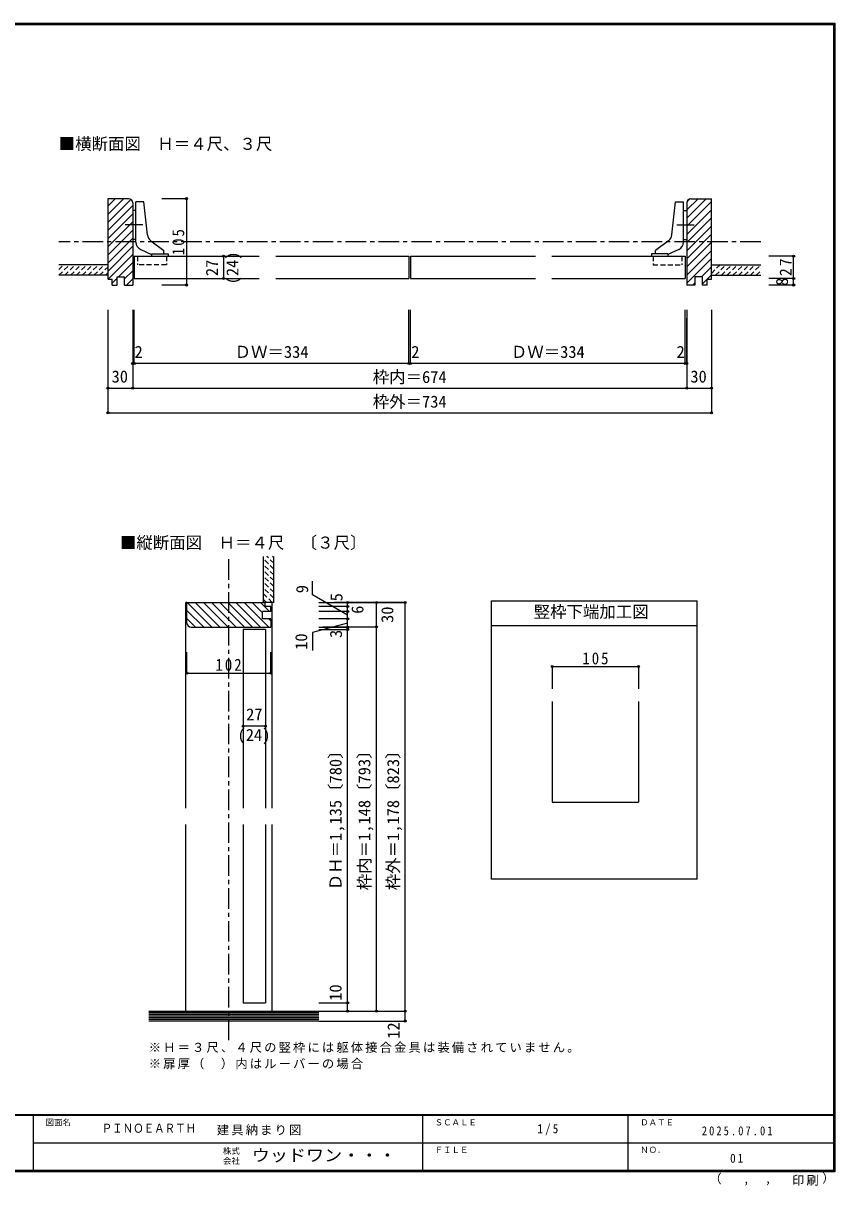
# Model space of a CAD drawing. Units: millimetres, scale not verified. Extents: x -973 to 977, y -718 to 696.
# Drawn here: x -10 to 977, y -718 to 696 of the extents above; entities that cross this region are included whole.
import ezdxf
from ezdxf.enums import TextEntityAlignment as Align

# ---------------------------------------------------------------- set-up
doc = ezdxf.new("R2010")
doc.units = ezdxf.units.MM
doc.header["$LTSCALE"] = 5
doc.header["$PDMODE"] = 32
doc.header["$PDSIZE"] = 2.5
doc.linetypes.add('CHAIN1', pattern=[8, 5, -1, 1, -1])
doc.linetypes.add('DASHED1', pattern=[1.8, 1.2, -0.6])
for name, color, linetype in [('0-0_補助線', 7, 'Continuous'), ('0-1_通り芯', 4, 'CHAIN1'), ('0-3_仕上げ', 2, 'Continuous'), ('0-4_枠', 3, 'Continuous'), ('0-6_扉', 6, 'Continuous'), ('0-7_金物', 7, 'Continuous'), ('0-A_文字', 7, 'Continuous'), ('0-B_寸法', 7, 'Continuous'), ('0-C_ハッチ', 4, 'Continuous'), ('F-1_枠', 6, 'Continuous'), ('F-A_文字', 7, 'Continuous')]:
    doc.layers.add(name, color=color, linetype=linetype)
doc.styles.add('ＭＳ ゴシック', font='')
doc.styles.get('ＭＳ ゴシック').set_extended_font_data('MS Gothic')

msp = doc.modelspace()

# ---------------------------------------------------------------- linework, layer by layer
at = {"layer": '0-0_補助線', "color": 3}
for p, q in [((559.146, -6.519), (809.146, -6.519)), ((559.146, -345.023), (559.146, -6.519)), ((809.146, -345.023), (809.146, -6.519)), ((559.146, -36.519), (809.146, -36.519)), ((737.831, -129.127), (737.831, -251.493)), ((809.146, -345.023), (559.146, -345.023))]:
    msp.add_line(p, q, dxfattribs=at)
at = {"layer": '0-0_補助線', "color": 4}
for p, q in [((632.831, -86.507), (737.831, -86.507)), ((632.831, -86.507), (632.831, -113.64)), ((737.831, -86.507), (737.831, -113.64))]:
    msp.add_line(p, q, dxfattribs=at)
at = {"layer": '0-0_補助線', "color": 3}
msp.add_lwpolyline([(632.831, -129.127), (632.831, -251.493), (737.831, -251.493)], dxfattribs=at)
at = {"layer": '0-0_補助線'}
for p in [(632.831, -86.507), (737.831, -86.507)]:
    msp.add_point(p, dxfattribs=at)
at = {"layer": '0-1_通り芯'}
for p, q in [((886.639, 430), (32.639, 430)), ((239.646, -540.964), (239.646, 47.5))]:
    msp.add_line(p, q, dxfattribs=at)
at = {"layer": '0-3_仕上げ'}
for p, q in [((92.639, 402), (32.639, 402)), ((826.639, 402), (886.639, 402)), ((92.639, 389.5), (32.639, 389.5)), ((826.639, 389.5), (886.639, 389.5)), ((281.646, -8.519), (281.646, 47.5)), ((294.146, -8.519), (294.146, 47.5)), ((294.146, -8.519), (281.646, -8.519)), ((142.146, -505.5), (349.146, -505.5)), ((349.146, -517.5), (142.146, -517.5))]:
    msp.add_line(p, q, dxfattribs=at)
at = {"layer": '0-3_仕上げ', "color": 7}
for p, q in [((349.146, -507.5), (142.146, -507.5)), ((349.146, -509.5), (142.146, -509.5)), ((349.146, -511.5), (142.146, -511.5)), ((349.146, -513.5), (142.146, -513.5)), ((349.146, -515.5), (142.146, -515.5))]:
    msp.add_line(p, q, dxfattribs=at)
at = {"layer": '0-4_枠'}
for p, q in [((92.639, 384.5), (92.639, 482.592)), ((117.639, 482.5), (92.639, 482.5)), ((801.639, 482.5), (826.639, 482.5)), ((826.639, 384.5), (826.639, 482.5)), ((122.639, 477.5), (122.639, 377.5)), ((796.639, 477.5), (796.639, 377.5)), ((92.639, 384.5), (97.639, 384.5)), ((97.639, 377.5), (97.639, 384.5)), ((103.639, 387.5), (112.639, 387.5)), ((103.639, 377.5), (103.639, 387.5)), ((112.639, 377.5), (112.639, 387.5)), ((806.639, 387.5), (806.639, 377.5)), ((815.639, 387.5), (806.639, 387.5)), ((815.639, 377.5), (815.639, 387.5)), ((821.639, 384.5), (826.639, 384.5)), ((821.639, 377.5), (821.639, 384.5)), ((97.639, 377.5), (103.639, 377.5)), ((112.639, 377.5), (122.639, 377.5)), ((806.639, 377.5), (796.639, 377.5)), ((821.639, 377.5), (815.639, 377.5)), ((188.646, -33.519), (188.646, -8.519)), ((188.646, -8.519), (283.646, -8.519)), ((283.646, -13.519), (283.646, -8.519)), ((290.646, -13.519), (283.646, -13.519)), ((290.646, -19.519), (290.646, -13.519)), ((290.646, -19.519), (280.646, -19.519)), ((280.646, -28.519), (280.646, -19.519)), ((193.646, -38.519), (290.646, -38.519)), ((290.646, -28.519), (280.646, -28.519)), ((290.646, -28.519), (290.646, -38.519))]:
    msp.add_line(p, q, dxfattribs=at)
at = {"layer": '0-4_枠', "color": 4}
for p, q in [((188.646, -8.519), (187.146, -8.519)), ((187.146, -258.509), (187.146, -8.519)), ((292.146, -8.519), (283.646, -8.519)), ((292.146, -258.509), (292.146, -8.519)), ((187.146, -505.5), (187.146, -278.509)), ((292.146, -505.5), (292.146, -278.509))]:
    msp.add_line(p, q, dxfattribs=at)
at = {"layer": '0-4_枠'}
for centre, start, end in [((117.639, 477.5), 0, 90), ((801.639, 477.5), 90, 180), ((193.646, -33.519), 180, 270)]:
    msp.add_arc(centre, 5, start, end, dxfattribs=at)
at = {"layer": '0-6_扉'}
for p, q in [((124.639, 412.5), (276.639, 412.5)), ((124.639, 412.5), (124.639, 385.5)), ((296.639, 412.5), (458.639, 412.5)), ((458.639, 412.5), (458.639, 385.5)), ((460.639, 412.5), (612.639, 412.5)), ((460.639, 412.5), (460.639, 385.5)), ((632.639, 412.5), (794.639, 412.5)), ((794.639, 412.5), (794.639, 385.5)), ((124.639, 385.5), (276.639, 385.5)), ((296.639, 385.5), (458.639, 385.5)), ((460.639, 385.5), (612.639, 385.5)), ((632.639, 385.5), (794.639, 385.5)), ((284.146, -41.519), (257.146, -41.519)), ((257.146, -41.519), (257.146, -258.509)), ((284.146, -41.519), (284.146, -258.509)), ((257.146, -278.509), (257.146, -495.5)), ((284.146, -278.509), (284.146, -495.5)), ((257.146, -495.5), (284.146, -495.5))]:
    msp.add_line(p, q, dxfattribs=at)
at = {"layer": '0-7_金物'}
for p, q in [((126.639, 468), (122.639, 468)), ((126.639, 429.771), (126.639, 478.5)), ((136.369, 478.5), (126.639, 478.5)), ((140.738, 438.351), (136.369, 478.5)), ((778.54, 438.351), (782.909, 478.5)), ((782.909, 478.5), (792.639, 478.5)), ((792.639, 429.771), (792.639, 478.5)), ((792.639, 468), (796.639, 468)), ((126.639, 433), (122.639, 433)), ((144.744, 431.385), (160.639, 419.661)), ((774.535, 431.385), (758.639, 419.661)), ((792.639, 433), (796.639, 433)), ((132.424, 420.703), (145.639, 414.561)), ((145.639, 415.5), (145.639, 412.5)), ((160.639, 415.5), (160.639, 419.661)), ((758.639, 415.5), (758.639, 419.661)), ((786.854, 420.703), (773.639, 414.561)), ((773.639, 415.5), (773.639, 412.5))]:
    msp.add_line(p, q, dxfattribs=at)
at = {"layer": '0-7_金物', "linetype": 'CHAIN1'}
for p, q in [((134.873, 450.5), (113.455, 450.5)), ((784.405, 450.5), (805.823, 450.5))]:
    msp.add_line(p, q, dxfattribs=at)
at = {"layer": '0-7_金物', "linetype": 'DASHED1'}
for p, q in [((128.639, 412.5), (128.639, 402)), ((163.639, 412.5), (163.639, 402)), ((755.639, 412.5), (755.639, 402)), ((790.639, 412.5), (790.639, 402)), ((163.639, 402), (128.639, 402)), ((755.639, 402), (790.639, 402))]:
    msp.add_line(p, q, dxfattribs=at)
at = {"layer": '0-7_金物'}
for points in [[(145.639, 415.5), (165.639, 415.5), (165.639, 412.5)], [(773.639, 415.5), (753.639, 415.5), (753.639, 412.5)]]:
    msp.add_lwpolyline(points, dxfattribs=at)
for centre, start, end in [((150.68, 439.433), 186.21051, 233.58794), ((768.599, 439.433), 306.41206, 353.78949), ((136.639, 429.771), 180, 245.07153), ((782.639, 429.771), 294.92847, 0)]:
    msp.add_arc(centre, 10, start, end, dxfattribs=at)
at = {"layer": '0-B_寸法', "color": 4}
for p, q in [((188.074, 482.5), (158.074, 482.5)), ((188.074, 482.5), (188.074, 377.5)), ((926.639, 412.5), (896.639, 412.5)), ((926.639, 385.5), (926.639, 412.5)), ((221.318, 385.5), (233.212, 385.5)), ((926.639, 385.5), (896.639, 385.5)), ((926.639, 377.5), (926.639, 385.5)), ((188.074, 377.5), (158.074, 377.5)), ((926.639, 377.5), (896.639, 377.5)), ((92.639, 222), (92.639, 347.5)), ((122.639, 347.5), (122.639, 252)), ((124.639, 282), (124.639, 347.5)), ((458.639, 282), (458.639, 347.5)), ((460.639, 282), (460.639, 347.5)), ((794.639, 282), (794.639, 347.5)), ((796.639, 347.5), (796.639, 252)), ((826.639, 347.5), (826.639, 222)), ((796.639, 282), (796.639, 337)), ((796.639, 282), (122.639, 282)), ((92.639, 252), (826.639, 252)), ((92.639, 222), (826.639, 222)), ((349.146, -8.519), (454.146, -8.519)), ((384.146, -13.519), (349.146, -13.519)), ((454.146, -8.519), (368.146, -8.519)), ((384.146, -505.5), (384.146, -8.519)), ((419.146, -8.519), (454.146, -8.519)), ((419.146, -505.5), (419.146, -8.519)), ((454.146, -517.5), (454.146, -8.519)), ((384.146, -19.519), (349.146, -19.519)), ((384.146, -33.519), (341.573, -44.926)), ((384.146, -28.519), (349.146, -28.519)), ((349.146, -38.519), (384.146, -38.519)), ((349.146, -41.519), (384.146, -41.519)), ((384.146, -38.519), (354.146, -38.519)), ((384.146, -38.192), (419.146, -38.192)), ((341.573, -44.926), (341.573, -66.795)), ((188.646, -94.35), (188.646, -68.979)), ((290.646, -94.35), (290.646, -68.979)), ((188.646, -94.35), (290.646, -94.35)), ((257.146, -147.947), (257.146, -158.862)), ((284.146, -147.947), (284.146, -158.862)), ((284.146, -158.862), (257.146, -158.862)), ((349.146, -495.5), (384.146, -495.5)), ((349.146, -505.5), (454.146, -505.5)), ((384.146, -505.5), (419.146, -505.5)), ((349.146, -517.5), (454.146, -517.5))]:
    msp.add_line(p, q, dxfattribs=at)
for points in [[(221.318, 412.5), (233.212, 412.5), (233.212, 385.5)], [(384.146, -24.019), (341.573, 0.561), (341.573, 17.411)]]:
    msp.add_lwpolyline(points, dxfattribs=at)
at = {"layer": '0-B_寸法'}
for p in [(188.074, 482.5), (233.212, 412.5), (926.639, 412.5), (233.212, 385.5), (926.639, 385.5), (188.074, 377.5), (926.639, 377.5), (122.639, 282), (124.639, 282), (458.639, 282), (460.639, 282), (794.639, 282), (796.639, 282), (92.639, 252), (122.639, 252), (796.639, 252), (826.639, 252), (92.639, 222), (92.639, 222), (826.639, 222), (826.639, 222), (384.146, -8.519), (384.146, -13.519), (419.146, -8.519), (454.146, -8.519), (384.146, -19.519), (384.146, -28.519), (384.146, -38.519), (384.146, -38.519), (384.146, -41.519), (419.146, -38.192), (188.646, -94.35), (290.646, -94.35), (257.146, -158.862), (284.146, -158.862), (384.146, -495.5), (384.146, -505.5), (419.146, -505.5), (419.146, -505.5), (454.146, -505.5), (454.146, -517.5)]:
    msp.add_point(p, dxfattribs=at)
at = {"layer": '0-C_ハッチ'}
for p, q in [((92.639, 463.85), (111.289, 482.5)), ((92.639, 473.75), (101.39, 482.5)), ((92.639, 453.951), (120.374, 481.686)), ((796.639, 458.874), (820.265, 482.5)), ((796.639, 468.774), (810.366, 482.5)), ((796.828, 478.862), (800.277, 482.311)), ((92.639, 444.051), (122.639, 474.051)), ((796.639, 448.975), (826.639, 478.975)), ((796.639, 439.075), (826.639, 469.075)), ((92.639, 434.152), (122.639, 464.152)), ((92.639, 424.252), (122.639, 454.252)), ((796.639, 429.176), (826.639, 459.176)), ((92.639, 414.353), (122.639, 444.353)), ((796.639, 419.276), (826.639, 449.276)), ((796.639, 409.377), (826.639, 439.377)), ((92.639, 404.453), (122.639, 434.453)), ((92.639, 394.554), (122.639, 424.554)), ((796.639, 399.477), (826.639, 429.477)), ((92.639, 384.654), (122.639, 414.654)), ((796.639, 389.578), (826.639, 419.578)), ((105.385, 387.5), (122.639, 404.755)), ((796.639, 379.678), (826.639, 409.678)), ((814.361, 387.5), (826.639, 399.779)), ((97.639, 379.755), (103.639, 385.755)), ((112.639, 384.855), (122.639, 394.855)), ((115.184, 377.5), (122.639, 384.956)), ((815.639, 378.879), (826.639, 389.879)), ((804.361, 377.5), (806.639, 379.779)), ((218.918, -38.519), (188.918, -8.519)), ((228.818, -38.519), (198.818, -8.519)), ((238.717, -38.519), (208.717, -8.519)), ((248.617, -38.519), (218.617, -8.519)), ((258.516, -38.519), (228.516, -8.519)), ((268.416, -38.519), (238.416, -8.519)), ((248.315, -8.519), (278.315, -38.519)), ((288.215, -38.519), (258.215, -8.519)), ((280.646, -21.051), (268.114, -8.519)), ((289.013, -19.519), (278.013, -8.519)), ((209.019, -38.519), (188.646, -18.146)), ((199.119, -38.519), (188.646, -28.046)), ((290.646, -31.051), (288.114, -28.519))]:
    msp.add_line(p, q, dxfattribs=at)
at = {"layer": '0-C_ハッチ', "linetype": 'DASHED1'}
for p, q in [((32.639, 396.221), (38.418, 402)), ((32.989, 389.5), (45.489, 402)), ((40.06, 389.5), (52.56, 402)), ((47.131, 389.5), (59.631, 402)), ((54.202, 389.5), (66.702, 402)), ((61.273, 389.5), (73.773, 402)), ((68.344, 389.5), (80.844, 402)), ((75.415, 389.5), (87.915, 402)), ((82.487, 389.5), (92.639, 399.653)), ((826.639, 391.574), (837.066, 402)), ((831.637, 389.5), (844.137, 402)), ((838.708, 389.5), (851.208, 402)), ((845.779, 389.5), (858.279, 402)), ((852.85, 389.5), (865.35, 402)), ((859.921, 389.5), (872.421, 402)), ((866.992, 389.5), (879.492, 402)), ((874.063, 389.5), (886.563, 402)), ((89.558, 389.5), (92.639, 392.581)), ((881.134, 389.5), (886.639, 395.005)), ((294.146, 32.141), (281.646, 44.641)), ((294.146, 39.212), (285.858, 47.5)), ((294.146, 46.283), (292.929, 47.5)), ((294.146, 25.07), (281.646, 37.57)), ((294.146, 17.999), (281.646, 30.499)), ((294.146, 10.928), (281.646, 23.428)), ((294.146, 3.857), (281.646, 16.357)), ((294.146, -3.214), (281.646, 9.286)), ((292.38, -8.519), (281.646, 2.215)), ((285.308, -8.519), (281.646, -4.856))]:
    msp.add_line(p, q, dxfattribs=at)
at = {"layer": 'F-1_枠'}
for p, q in [((-973.347, 695.833), (976.653, 695.833)), ((-973.347, 695), (976.653, 695)), ((-973.347, 694.167), (976.653, 694.167)), ((974.986, 695.833), (974.986, -700.833)), ((975.82, 695.833), (975.82, -700.833)), ((976.653, 695.833), (976.653, -700.833)), ((976.653, -631.667), (-973.347, -631.667)), ((976.653, -632.5), (-973.347, -632.5)), ((1.653, -632.5), (1.653, -699.167)), ((474.986, -632.5), (474.986, -699.167)), ((724.986, -632.5), (724.986, -699.167)), ((1.653, -665.833), (974.986, -665.834)), ((976.653, -699.167), (-973.347, -699.167)), ((976.653, -700), (-973.347, -700)), ((976.653, -700.833), (-973.347, -700.833))]:
    msp.add_line(p, q, dxfattribs=at)

# ---------------------------------------------------------------- texts
at = {"layer": '0-0_補助線', "style": 'ＭＳ ゴシック'}
msp.add_text('竪枠下端加工図', height=14.66, dxfattribs=at).set_placement((610.396, -31.519), align=Align.BOTTOM_LEFT)
for s, p in [('ＤＨ＝1,135〔780〕', (381.146, -358.509)), ('枠内＝1,148〔793〕', (416.146, -358.509)), ('枠外＝1,178〔823〕', (451.146, -358.509))]:
    msp.add_text(s, height=14.66, rotation=90, dxfattribs=at).set_placement(p, align=Align.BOTTOM_LEFT)
at = {"layer": '0-0_補助線', "insert": (669.641, -84.007), "char_height": 14.66, "attachment_point": 7, "style": 'ＭＳ ゴシック'}
msp.add_mtext('\\T1.27;\\W0.9;105', dxfattribs=at)
at = {"layer": '0-A_文字', "style": 'ＭＳ ゴシック'}
for s, p in [('■横断面図\u3000Ｈ＝４尺、３尺', (32.639, 537.5)), ('■縦断面図\u3000Ｈ＝４尺\u3000〔３尺〕', (107.146, 52.5))]:
    msp.add_text(s, height=14.66, dxfattribs=at).set_placement(p, align=Align.BOTTOM_LEFT)
at = {"layer": '0-A_文字', "char_height": 11, "attachment_point": 7, "style": 'ＭＳ ゴシック'}
for s, insert in [('\\T1.17;※Ｈ＝３尺、４尺の竪枠には躯体接合金具は装備されていません。', (142.146, -556.279)), ('\\T1.17;※扉厚（\u3000）内はルーバーの場合', (142.146, -576.279))]:
    msp.add_mtext(s, dxfattribs=dict(at, insert=insert))
at = {"layer": '0-B_寸法', "style": 'ＭＳ ゴシック'}
for s, p in [('(24)', (255.712, 378.375)), ('27', (230.712, 388.375)), ('8', (924.139, 376.5)), ('9', (340.442, 2.744)), ('5', (382.257, -7.149)), ('6', (407.737, -22.276)), ('30', (444.062, -33.387)), ('10', (339.406, -66.104)), ('3', (381.58, -51.732)), ('10', (381.073, -492.889)), ('12', (451.642, -539.086))]:
    msp.add_text(s, height=14.66, rotation=90, dxfattribs=at).set_placement(p, align=Align.BOTTOM_LEFT)
for s, p in [('2', (124.926, 284.5)), ('ＤＷ＝334', (246.639, 284.5)), ('2', (461.501, 284.5)), ('ＤＷ＝334', (582.639, 284.5)), ('2', (784.198, 284.5)), ('30', (97.014, 254.5)), ('枠内＝674', (414.639, 254)), ('30', (801.014, 254.5)), ('枠外＝734', (414.639, 224)), ('27', (260.646, -156.362)), ('(24)', (250.271, -181.362))]:
    msp.add_text(s, height=14.66, dxfattribs=at).set_placement(p, align=Align.BOTTOM_LEFT)
at = {"layer": '0-B_寸法', "char_height": 14.66, "attachment_point": 7, "rotation": 90, "style": 'ＭＳ ゴシック'}
for s, insert in [('\\T1.27;\\W0.9;105', (185.574, 413.75)), ('\\T1.27;\\W0.95;27', (924.139, 388.375))]:
    msp.add_mtext(s, dxfattribs=dict(at, insert=insert))
at = {"layer": '0-B_寸法', "insert": (223.396, -91.85), "char_height": 14.66, "attachment_point": 7, "style": 'ＭＳ ゴシック'}
msp.add_mtext('\\T1.27;\\W0.9;102', dxfattribs=at)
at = {"layer": 'F-A_文字', "style": 'ＭＳ ゴシック'}
for s, height, p in [('図面名', 7.331, (16.653, -646.667)), ('ＳＣＡＬＥ', 7.331, (489.986, -646.667)), ('ＤＡＴＥ', 7.331, (739.986, -646.667)), ('株式', 7.331, (232.486, -681.5)), ('ＦＩＬＥ', 7.331, (489.986, -680)), ('ＮＯ．', 7.331, (739.986, -680.001)), ('会社', 7.331, (232.486, -693.5)), ('（', 11, (823.992, -718.052)), ('）', 11, (961.387, -717.355)), (',', 11, (865.199, -718.052)), (',', 11, (891.686, -717.588))]:
    msp.add_text(s, height=height, dxfattribs=at).set_placement(p, align=Align.BOTTOM_LEFT)
for s, height, width, p in [('ＰＩＮＯＥＡＲＴＨ', 11, 0.85, (84.986, -656.667)), ('ウッドワン・・・', 14.66, 1.1, (267.486, -692.5))]:
    msp.add_text(s, height=height, dxfattribs=dict(at, width=width)).set_placement(p, align=Align.BOTTOM_LEFT)
at = {"layer": 'F-A_文字', "char_height": 11, "attachment_point": 7, "style": 'ＭＳ ゴシック'}
for s, insert in [('\\T1.17;建具納まり図', (224.986, -656.667)), ('\\T1.38;\\W0.9;1/5', (614.986, -656.667)), ('\\T1.39;\\W0.85;2025.07.01', (814.986, -656.667)), ('\\T1.36;\\W0.9;01', (849.361, -690.001)), ('\\T1.17;印刷', (924.678, -717.82))]:
    msp.add_mtext(s, dxfattribs=dict(at, insert=insert))

doc.saveas('drawing.dxf')
